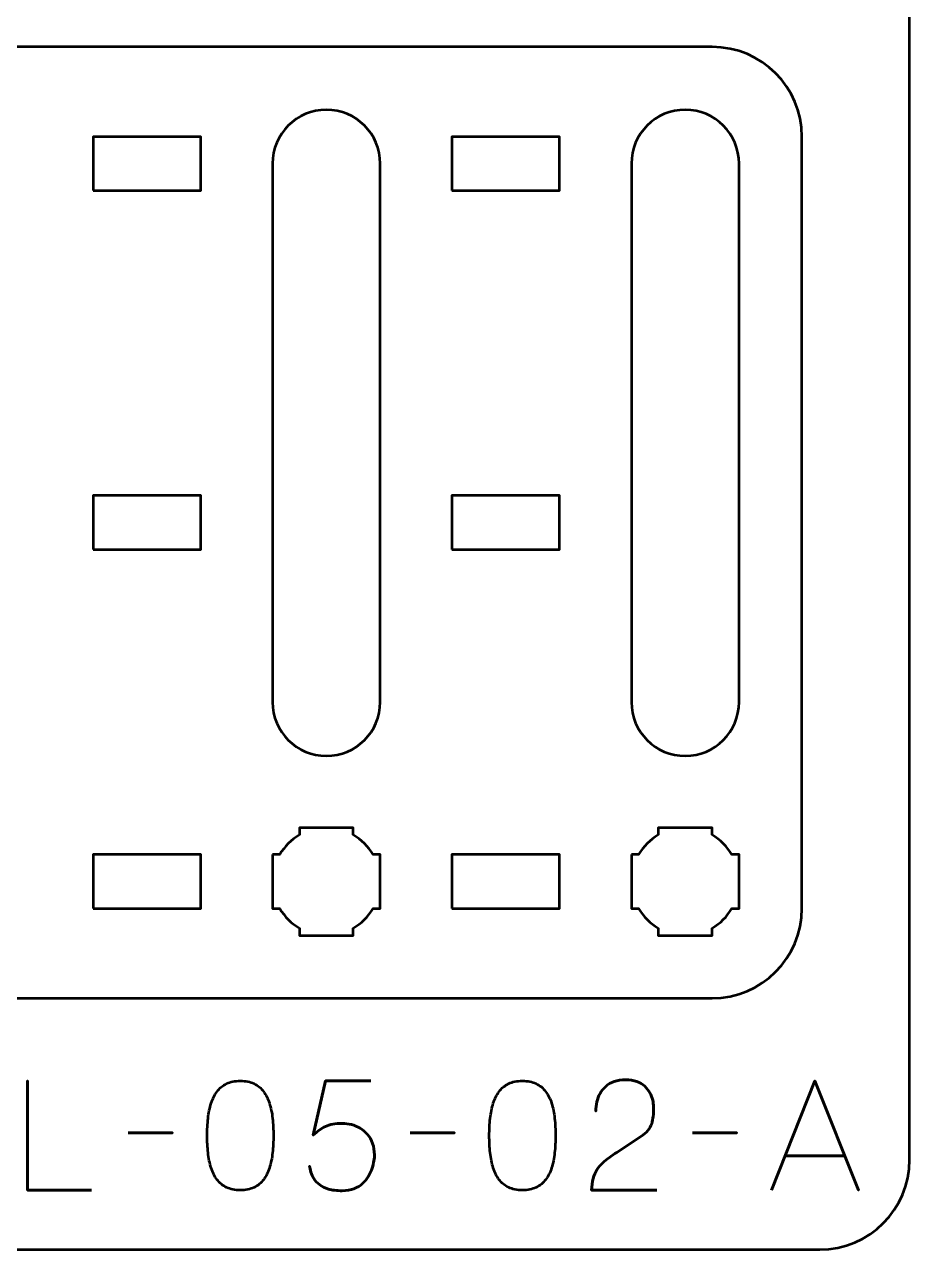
# Model space of a CAD drawing. Header units: centimetres. Extents: x -21 to 0, y -29.7 to 0.
# Drawn here: x -4.93 to 0, y -29.7 to -22.87 of the extents above; entities that cross this region are included whole.
import ezdxf

# ---------------------------------------------------------------- set-up
doc = ezdxf.new("R2010")
doc.units = ezdxf.units.CM
doc.header["$MEASUREMENT"] = 0
doc.layers.add('Layer 1', color=7, linetype='Continuous')

msp = doc.modelspace()

# ---------------------------------------------------------------- linework, layer by layer
at = {"layer": 'Layer 1', "lineweight": 53}
for points in [[(-4.55, -23.8), (-3.95, -23.8), (-3.95, -23.5), (-4.55, -23.5), (-4.55, -23.8)], [(-2.55, -23.8), (-1.95, -23.8), (-1.95, -23.5), (-2.55, -23.5), (-2.55, -23.8)], [(-4.55, -25.8), (-3.95, -25.8), (-3.95, -25.5), (-4.55, -25.5), (-4.55, -25.8)], [(-2.55, -25.8), (-1.95, -25.8), (-1.95, -25.5), (-2.55, -25.5), (-2.55, -25.8)], [(-4.55, -27.8), (-3.95, -27.8), (-3.95, -27.5), (-4.55, -27.5), (-4.55, -27.8)], [(-2.55, -27.8), (-1.95, -27.8), (-1.95, -27.5), (-2.55, -27.5), (-2.55, -27.8)]]:
    msp.add_lwpolyline(points, close=True, dxfattribs=at)
at = {"layer": 'Layer 1', "color": 1, "lineweight": 53}
msp.add_open_spline([(-21.00003, -29.19995), (-21.00003, -29.19995), (-21.00003, -0.49992), (-21.00003, -0.49992), (-21.00003, -0.49992), (-21.00003, -0.22295), (-20.77694, 0.00004), (-20.49994, 0.00004), (-20.49994, 0.00004), (-20.49994, 0.00004), (-0.50008, 0.00004), (-0.50008, 0.00004), (-0.50008, 0.00004), (-0.22294, 0.00004), (0.00002, -0.22295), (0.00002, -0.49992), (0.00002, -0.49992), (0.00002, -0.49992), (0.00002, -29.19995), (0.00002, -29.19995), (0.00002, -29.19995), (0.00002, -29.47695), (-0.22294, -29.70004), (-0.50008, -29.70004), (-0.50008, -29.70004), (-0.50008, -29.70004), (-20.49994, -29.70004), (-20.49994, -29.70004), (-20.49994, -29.70004), (-20.77694, -29.70004), (-21.00003, -29.47695), (-21.00003, -29.19995)], degree=3, knots=[0, 0, 0, 0, 0.125, 0.125, 0.125, 0.125, 0.25, 0.25, 0.25, 0.25, 0.375, 0.375, 0.375, 0.375, 0.5, 0.5, 0.5, 0.5, 0.625, 0.625, 0.625, 0.625, 0.75, 0.75, 0.75, 0.75, 0.875, 0.875, 0.875, 0.875, 1, 1, 1, 1], dxfattribs=at)
at = {"layer": 'Layer 1', "color": 3, "lineweight": 53}
msp.add_open_spline([(-9.9, -27.8), (-9.9, -27.8), (-9.9, -23.5), (-9.9, -23.5), (-9.9, -23.5), (-9.9, -23.22391), (-9.67609, -23), (-9.4, -23), (-9.4, -23), (-9.4, -23), (-1.1, -23), (-1.1, -23), (-1.1, -23), (-0.82391, -23), (-0.6, -23.22391), (-0.6, -23.5), (-0.6, -23.5), (-0.6, -23.5), (-0.6, -27.8), (-0.6, -27.8), (-0.6, -27.8), (-0.6, -28.07609), (-0.82391, -28.3), (-1.1, -28.3), (-1.1, -28.3), (-1.1, -28.3), (-9.4, -28.3), (-9.4, -28.3), (-9.4, -28.3), (-9.67609, -28.3), (-9.9, -28.07609), (-9.9, -27.8)], degree=3, knots=[0, 0, 0, 0, 0.125, 0.125, 0.125, 0.125, 0.25, 0.25, 0.25, 0.25, 0.375, 0.375, 0.375, 0.375, 0.5, 0.5, 0.5, 0.5, 0.625, 0.625, 0.625, 0.625, 0.75, 0.75, 0.75, 0.75, 0.875, 0.875, 0.875, 0.875, 1, 1, 1, 1], dxfattribs=at)
at = {"layer": 'Layer 1', "lineweight": 53}
for points, knots in [([(-2.95, -23.65), (-2.95, -23.65), (-2.95, -26.65), (-2.95, -26.65), (-2.95, -26.65), (-2.95, -26.81567), (-3.08433, -26.95), (-3.25, -26.95), (-3.25, -26.95), (-3.41567, -26.95), (-3.55, -26.81567), (-3.55, -26.65), (-3.55, -26.65), (-3.55, -26.65), (-3.55, -23.65), (-3.55, -23.65), (-3.55, -23.65), (-3.55, -23.48433), (-3.41567, -23.35), (-3.25, -23.35), (-3.25, -23.35), (-3.08433, -23.35), (-2.95, -23.48433), (-2.95, -23.65)], [0, 0, 0, 0, 0.1666667, 0.1666667, 0.1666667, 0.1666667, 0.3333333, 0.3333333, 0.3333333, 0.3333333, 0.5, 0.5, 0.5, 0.5, 0.6666667, 0.6666667, 0.6666667, 0.6666667, 0.8333333, 0.8333333, 0.8333333, 0.8333333, 1, 1, 1, 1]), ([(-0.95, -23.65), (-0.95, -23.65), (-0.95, -26.65), (-0.95, -26.65), (-0.95, -26.65), (-0.95, -26.81567), (-1.08433, -26.95), (-1.25, -26.95), (-1.25, -26.95), (-1.41567, -26.95), (-1.55, -26.81567), (-1.55, -26.65), (-1.55, -26.65), (-1.55, -26.65), (-1.55, -23.65), (-1.55, -23.65), (-1.55, -23.65), (-1.55, -23.48433), (-1.41567, -23.35), (-1.25, -23.35), (-1.25, -23.35), (-1.08433, -23.35), (-0.95, -23.48433), (-0.95, -23.65)], [0, 0, 0, 0, 0.1666667, 0.1666667, 0.1666667, 0.1666667, 0.3333333, 0.3333333, 0.3333333, 0.3333333, 0.5, 0.5, 0.5, 0.5, 0.6666667, 0.6666667, 0.6666667, 0.6666667, 0.8333333, 0.8333333, 0.8333333, 0.8333333, 1, 1, 1, 1]), ([(-3.55, -27.5), (-3.55, -27.5), (-3.50985, -27.5), (-3.50985, -27.5), (-3.50985, -27.5), (-3.4835, -27.45447), (-3.44553, -27.4165), (-3.4, -27.39015), (-3.4, -27.39015), (-3.4, -27.39015), (-3.4, -27.35), (-3.4, -27.35), (-3.4, -27.35), (-3.4, -27.35), (-3.25, -27.35), (-3.25, -27.35), (-3.25, -27.35), (-3.25, -27.35), (-3.1, -27.35), (-3.1, -27.35), (-3.1, -27.35), (-3.1, -27.35), (-3.1, -27.39015), (-3.1, -27.39015), (-3.1, -27.39015), (-3.05447, -27.4165), (-3.0165, -27.45447), (-2.99015, -27.5), (-2.99015, -27.5), (-2.99015, -27.5), (-2.95, -27.5), (-2.95, -27.5), (-2.95, -27.5), (-2.95, -27.5), (-2.95, -27.65), (-2.95, -27.65), (-2.95, -27.65), (-2.95, -27.65), (-2.95, -27.8), (-2.95, -27.8), (-2.95, -27.8), (-2.95, -27.8), (-2.99015, -27.8), (-2.99015, -27.8), (-2.99015, -27.8), (-3.0165, -27.84553), (-3.05447, -27.8835), (-3.1, -27.90985), (-3.1, -27.90985), (-3.1, -27.90985), (-3.1, -27.95), (-3.1, -27.95), (-3.1, -27.95), (-3.1, -27.95), (-3.25, -27.95), (-3.25, -27.95), (-3.25, -27.95), (-3.25, -27.95), (-3.4, -27.95), (-3.4, -27.95), (-3.4, -27.95), (-3.4, -27.95), (-3.4, -27.90985), (-3.4, -27.90985), (-3.4, -27.90985), (-3.44553, -27.8835), (-3.4835, -27.84553), (-3.50985, -27.8), (-3.50985, -27.8), (-3.50985, -27.8), (-3.55, -27.8), (-3.55, -27.8), (-3.55, -27.8), (-3.55, -27.8), (-3.55, -27.65), (-3.55, -27.65), (-3.55, -27.65), (-3.55, -27.65), (-3.55, -27.5), (-3.55, -27.5)], [0, 0, 0, 0, 0.05, 0.05, 0.05, 0.05, 0.1, 0.1, 0.1, 0.1, 0.15, 0.15, 0.15, 0.15, 0.2, 0.2, 0.2, 0.2, 0.25, 0.25, 0.25, 0.25, 0.3, 0.3, 0.3, 0.3, 0.35, 0.35, 0.35, 0.35, 0.4, 0.4, 0.4, 0.4, 0.45, 0.45, 0.45, 0.45, 0.5, 0.5, 0.5, 0.5, 0.55, 0.55, 0.55, 0.55, 0.6, 0.6, 0.6, 0.6, 0.65, 0.65, 0.65, 0.65, 0.7, 0.7, 0.7, 0.7, 0.75, 0.75, 0.75, 0.75, 0.8, 0.8, 0.8, 0.8, 0.85, 0.85, 0.85, 0.85, 0.9, 0.9, 0.9, 0.9, 0.95, 0.95, 0.95, 0.95, 1, 1, 1, 1]), ([(-1.55, -27.5), (-1.55, -27.5), (-1.50985, -27.5), (-1.50985, -27.5), (-1.50985, -27.5), (-1.4835, -27.45447), (-1.44553, -27.4165), (-1.4, -27.39015), (-1.4, -27.39015), (-1.4, -27.39015), (-1.4, -27.35), (-1.4, -27.35), (-1.4, -27.35), (-1.4, -27.35), (-1.25, -27.35), (-1.25, -27.35), (-1.25, -27.35), (-1.25, -27.35), (-1.1, -27.35), (-1.1, -27.35), (-1.1, -27.35), (-1.1, -27.35), (-1.1, -27.39015), (-1.1, -27.39015), (-1.1, -27.39015), (-1.05447, -27.4165), (-1.0165, -27.45447), (-0.99015, -27.5), (-0.99015, -27.5), (-0.99015, -27.5), (-0.95, -27.5), (-0.95, -27.5), (-0.95, -27.5), (-0.95, -27.5), (-0.95, -27.65), (-0.95, -27.65), (-0.95, -27.65), (-0.95, -27.65), (-0.95, -27.8), (-0.95, -27.8), (-0.95, -27.8), (-0.95, -27.8), (-0.99015, -27.8), (-0.99015, -27.8), (-0.99015, -27.8), (-1.0165, -27.84553), (-1.05447, -27.8835), (-1.1, -27.90985), (-1.1, -27.90985), (-1.1, -27.90985), (-1.1, -27.95), (-1.1, -27.95), (-1.1, -27.95), (-1.1, -27.95), (-1.25, -27.95), (-1.25, -27.95), (-1.25, -27.95), (-1.25, -27.95), (-1.4, -27.95), (-1.4, -27.95), (-1.4, -27.95), (-1.4, -27.95), (-1.4, -27.90985), (-1.4, -27.90985), (-1.4, -27.90985), (-1.44553, -27.8835), (-1.4835, -27.84553), (-1.50985, -27.8), (-1.50985, -27.8), (-1.50985, -27.8), (-1.55, -27.8), (-1.55, -27.8), (-1.55, -27.8), (-1.55, -27.8), (-1.55, -27.65), (-1.55, -27.65), (-1.55, -27.65), (-1.55, -27.65), (-1.55, -27.5), (-1.55, -27.5)], [0, 0, 0, 0, 0.05, 0.05, 0.05, 0.05, 0.1, 0.1, 0.1, 0.1, 0.15, 0.15, 0.15, 0.15, 0.2, 0.2, 0.2, 0.2, 0.25, 0.25, 0.25, 0.25, 0.3, 0.3, 0.3, 0.3, 0.35, 0.35, 0.35, 0.35, 0.4, 0.4, 0.4, 0.4, 0.45, 0.45, 0.45, 0.45, 0.5, 0.5, 0.5, 0.5, 0.55, 0.55, 0.55, 0.55, 0.6, 0.6, 0.6, 0.6, 0.65, 0.65, 0.65, 0.65, 0.7, 0.7, 0.7, 0.7, 0.75, 0.75, 0.75, 0.75, 0.8, 0.8, 0.8, 0.8, 0.85, 0.85, 0.85, 0.85, 0.9, 0.9, 0.9, 0.9, 0.95, 0.95, 0.95, 0.95, 1, 1, 1, 1])]:
    msp.add_open_spline(points, degree=3, knots=knots, dxfattribs=at)
at = {"layer": 'Layer 1', "color": 5, "lineweight": 53}
for points, knots in [([(-4.5586, -29.36992), (-4.5586, -29.36992), (-4.91505, -29.36992), (-4.91505, -29.36992), (-4.91505, -29.36992), (-4.91505, -29.36992), (-4.91505, -28.75947), (-4.91505, -28.75947), (-4.91505, -28.75947), (-4.91505, -28.75947), (-4.91505, -29.36992), (-4.91505, -29.36992), (-4.91505, -29.36992), (-4.91505, -29.36992), (-4.5586, -29.36992), (-4.5586, -29.36992)], [0, 0, 0, 0, 0.25, 0.25, 0.25, 0.25, 0.5, 0.5, 0.5, 0.5, 0.75, 0.75, 0.75, 0.75, 1, 1, 1, 1]), ([(-3.72971, -29.36992), (-3.70007, -29.36978), (-3.67453, -29.36456), (-3.65322, -29.3544), (-3.65322, -29.3544), (-3.63206, -29.34424), (-3.61442, -29.3297), (-3.60031, -29.31122), (-3.60031, -29.31122), (-3.58634, -29.29259), (-3.57533, -29.27058), (-3.56714, -29.24518), (-3.56714, -29.24518), (-3.5591, -29.21978), (-3.55332, -29.19198), (-3.55007, -29.1615), (-3.55007, -29.1615), (-3.54668, -29.13102), (-3.54499, -29.09899), (-3.54513, -29.06512), (-3.54513, -29.06512), (-3.54499, -29.03139), (-3.54668, -28.99936), (-3.55007, -28.96902), (-3.55007, -28.96902), (-3.55332, -28.93868), (-3.5591, -28.91074), (-3.56714, -28.88534), (-3.56714, -28.88534), (-3.57533, -28.86008), (-3.58634, -28.83807), (-3.60031, -28.8193), (-3.60031, -28.8193), (-3.61442, -28.80068), (-3.63206, -28.78614), (-3.65322, -28.77598), (-3.65322, -28.77598), (-3.67453, -28.76568), (-3.70007, -28.76046), (-3.72971, -28.76032), (-3.72971, -28.76032), (-3.75934, -28.76046), (-3.78488, -28.76568), (-3.80619, -28.77598), (-3.80619, -28.77598), (-3.82735, -28.78614), (-3.84499, -28.80068), (-3.8591, -28.8193), (-3.8591, -28.8193), (-3.87308, -28.83807), (-3.88408, -28.86008), (-3.89227, -28.88534), (-3.89227, -28.88534), (-3.90031, -28.91074), (-3.9061, -28.93868), (-3.90934, -28.96902), (-3.90934, -28.96902), (-3.91273, -28.99936), (-3.91442, -29.03139), (-3.91428, -29.06512), (-3.91428, -29.06512), (-3.91442, -29.09899), (-3.91273, -29.13102), (-3.90934, -29.1615), (-3.90934, -29.1615), (-3.9061, -29.19198), (-3.90031, -29.21978), (-3.89227, -29.24518), (-3.89227, -29.24518), (-3.88408, -29.27058), (-3.87308, -29.29259), (-3.8591, -29.31122), (-3.8591, -29.31122), (-3.84499, -29.3297), (-3.82735, -29.34424), (-3.80619, -29.3544), (-3.80619, -29.3544), (-3.78488, -29.36456), (-3.75934, -29.36978), (-3.72971, -29.36992)], [0, 0, 0, 0, 0.05, 0.05, 0.05, 0.05, 0.1, 0.1, 0.1, 0.1, 0.15, 0.15, 0.15, 0.15, 0.2, 0.2, 0.2, 0.2, 0.25, 0.25, 0.25, 0.25, 0.3, 0.3, 0.3, 0.3, 0.35, 0.35, 0.35, 0.35, 0.4, 0.4, 0.4, 0.4, 0.45, 0.45, 0.45, 0.45, 0.5, 0.5, 0.5, 0.5, 0.55, 0.55, 0.55, 0.55, 0.6, 0.6, 0.6, 0.6, 0.65, 0.65, 0.65, 0.65, 0.7, 0.7, 0.7, 0.7, 0.75, 0.75, 0.75, 0.75, 0.8, 0.8, 0.8, 0.8, 0.85, 0.85, 0.85, 0.85, 0.9, 0.9, 0.9, 0.9, 0.95, 0.95, 0.95, 0.95, 1, 1, 1, 1]), ([(-3.72971, -29.36992), (-3.70007, -29.36978), (-3.67453, -29.36456), (-3.65322, -29.3544), (-3.65322, -29.3544), (-3.63206, -29.34424), (-3.61442, -29.3297), (-3.60031, -29.31122), (-3.60031, -29.31122), (-3.58634, -29.29259), (-3.57533, -29.27058), (-3.56714, -29.24518), (-3.56714, -29.24518), (-3.5591, -29.21978), (-3.55332, -29.19198), (-3.55007, -29.1615), (-3.55007, -29.1615), (-3.54668, -29.13102), (-3.54499, -29.09899), (-3.54513, -29.06512), (-3.54513, -29.06512), (-3.54499, -29.03139), (-3.54668, -28.99936), (-3.55007, -28.96902), (-3.55007, -28.96902), (-3.55332, -28.93868), (-3.5591, -28.91074), (-3.56714, -28.88534), (-3.56714, -28.88534), (-3.57533, -28.86008), (-3.58634, -28.83807), (-3.60031, -28.8193), (-3.60031, -28.8193), (-3.61442, -28.80068), (-3.63206, -28.78614), (-3.65322, -28.77598), (-3.65322, -28.77598), (-3.67453, -28.76568), (-3.70007, -28.76046), (-3.72971, -28.76032), (-3.72971, -28.76032), (-3.75934, -28.76046), (-3.78488, -28.76568), (-3.80619, -28.77598), (-3.80619, -28.77598), (-3.82735, -28.78614), (-3.84499, -28.80068), (-3.8591, -28.8193), (-3.8591, -28.8193), (-3.87308, -28.83807), (-3.88408, -28.86008), (-3.89227, -28.88534), (-3.89227, -28.88534), (-3.90031, -28.91074), (-3.9061, -28.93868), (-3.90934, -28.96902), (-3.90934, -28.96902), (-3.91273, -28.99936), (-3.91442, -29.03139), (-3.91428, -29.06512), (-3.91428, -29.06512), (-3.91442, -29.09899), (-3.91273, -29.13102), (-3.90934, -29.1615), (-3.90934, -29.1615), (-3.9061, -29.19198), (-3.90031, -29.21978), (-3.89227, -29.24518), (-3.89227, -29.24518), (-3.88408, -29.27058), (-3.87308, -29.29259), (-3.8591, -29.31122), (-3.8591, -29.31122), (-3.84499, -29.3297), (-3.82735, -29.34424), (-3.80619, -29.3544), (-3.80619, -29.3544), (-3.78488, -29.36456), (-3.75934, -29.36978), (-3.72971, -29.36992)], [0, 0, 0, 0, 0.05, 0.05, 0.05, 0.05, 0.1, 0.1, 0.1, 0.1, 0.15, 0.15, 0.15, 0.15, 0.2, 0.2, 0.2, 0.2, 0.25, 0.25, 0.25, 0.25, 0.3, 0.3, 0.3, 0.3, 0.35, 0.35, 0.35, 0.35, 0.4, 0.4, 0.4, 0.4, 0.45, 0.45, 0.45, 0.45, 0.5, 0.5, 0.5, 0.5, 0.55, 0.55, 0.55, 0.55, 0.6, 0.6, 0.6, 0.6, 0.65, 0.65, 0.65, 0.65, 0.7, 0.7, 0.7, 0.7, 0.75, 0.75, 0.75, 0.75, 0.8, 0.8, 0.8, 0.8, 0.85, 0.85, 0.85, 0.85, 0.9, 0.9, 0.9, 0.9, 0.95, 0.95, 0.95, 0.95, 1, 1, 1, 1]), ([(-3.00157, -28.75947), (-3.00157, -28.75947), (-3.25557, -28.75947), (-3.25557, -28.75947), (-3.25557, -28.75947), (-3.25557, -28.75947), (-3.3233, -29.06258), (-3.3233, -29.06258), (-3.3233, -29.06258), (-3.31145, -29.05242), (-3.30016, -29.04325), (-3.28929, -29.0352), (-3.28929, -29.0352), (-3.27857, -29.02716), (-3.26728, -29.02039), (-3.25529, -29.01474), (-3.25529, -29.01474), (-3.24343, -29.0091), (-3.22989, -29.00486), (-3.21465, -29.0019), (-3.21465, -29.0019), (-3.19955, -28.99894), (-3.18149, -28.99739), (-3.16074, -28.99739), (-3.16074, -28.99739), (-3.14381, -28.99739), (-3.12688, -28.99964), (-3.10994, -29.0043), (-3.10994, -29.0043), (-3.09301, -29.00882), (-3.07692, -29.01573), (-3.06168, -29.0249), (-3.06168, -29.0249), (-3.0463, -29.03422), (-3.03275, -29.04579), (-3.0209, -29.05976), (-3.0209, -29.05976), (-3.00891, -29.07373), (-2.99945, -29.0901), (-2.99268, -29.10886), (-2.99268, -29.10886), (-2.98576, -29.12763), (-2.98224, -29.14894), (-2.98209, -29.17265), (-2.98209, -29.17265), (-2.98195, -29.18139), (-2.98294, -29.1924), (-2.98492, -29.20538), (-2.98492, -29.20538), (-2.98675, -29.21837), (-2.99014, -29.23248), (-2.99494, -29.24744), (-2.99494, -29.24744), (-2.99973, -29.26239), (-3.00651, -29.27721), (-3.01512, -29.29189), (-3.01512, -29.29189), (-3.02372, -29.30656), (-3.03473, -29.31997), (-3.04799, -29.3321), (-3.04799, -29.3321), (-3.06126, -29.34424), (-3.07735, -29.35397), (-3.09611, -29.36131), (-3.09611, -29.36131), (-3.11502, -29.36851), (-3.13718, -29.37232), (-3.16244, -29.37246), (-3.16244, -29.37246), (-3.19263, -29.37232), (-3.21803, -29.36907), (-3.23864, -29.36301), (-3.23864, -29.36301), (-3.25924, -29.3568), (-3.27603, -29.34875), (-3.28901, -29.33859), (-3.28901, -29.33859), (-3.30214, -29.32843), (-3.3123, -29.31729), (-3.31963, -29.30515), (-3.31963, -29.30515), (-3.32697, -29.29301), (-3.33248, -29.28088), (-3.33614, -29.26874), (-3.33614, -29.26874), (-3.33981, -29.25661), (-3.34264, -29.24546), (-3.34447, -29.2353), (-3.34447, -29.2353), (-3.34264, -29.24546), (-3.33981, -29.25661), (-3.33614, -29.26874), (-3.33614, -29.26874), (-3.33248, -29.28088), (-3.32697, -29.29301), (-3.31963, -29.30515), (-3.31963, -29.30515), (-3.3123, -29.31729), (-3.30214, -29.32843), (-3.28901, -29.33859), (-3.28901, -29.33859), (-3.27603, -29.34875), (-3.25924, -29.3568), (-3.23864, -29.36301), (-3.23864, -29.36301), (-3.21803, -29.36907), (-3.19263, -29.37232), (-3.16244, -29.37246), (-3.16244, -29.37246), (-3.13718, -29.37232), (-3.11502, -29.36851), (-3.09611, -29.36131), (-3.09611, -29.36131), (-3.07735, -29.35397), (-3.06126, -29.34424), (-3.04799, -29.3321), (-3.04799, -29.3321), (-3.03473, -29.31997), (-3.02372, -29.30656), (-3.01512, -29.29189), (-3.01512, -29.29189), (-3.00651, -29.27721), (-2.99973, -29.26239), (-2.99494, -29.24744), (-2.99494, -29.24744), (-2.99014, -29.23248), (-2.98675, -29.21837), (-2.98492, -29.20538), (-2.98492, -29.20538), (-2.98294, -29.1924), (-2.98195, -29.18139), (-2.98209, -29.17265), (-2.98209, -29.17265), (-2.98224, -29.14894), (-2.98576, -29.12763), (-2.99268, -29.10886), (-2.99268, -29.10886), (-2.99945, -29.0901), (-3.00891, -29.07373), (-3.0209, -29.05976), (-3.0209, -29.05976), (-3.03275, -29.04579), (-3.0463, -29.03422), (-3.06168, -29.0249), (-3.06168, -29.0249), (-3.07692, -29.01573), (-3.09301, -29.00882), (-3.10994, -29.0043), (-3.10994, -29.0043), (-3.12688, -28.99964), (-3.14381, -28.99739), (-3.16074, -28.99739), (-3.16074, -28.99739), (-3.18149, -28.99739), (-3.19955, -28.99894), (-3.21465, -29.0019), (-3.21465, -29.0019), (-3.22989, -29.00486), (-3.24343, -29.0091), (-3.25529, -29.01474), (-3.25529, -29.01474), (-3.26728, -29.02039), (-3.27857, -29.02716), (-3.28929, -29.0352), (-3.28929, -29.0352), (-3.30016, -29.04325), (-3.31145, -29.05242), (-3.3233, -29.06258), (-3.3233, -29.06258), (-3.3233, -29.06258), (-3.25557, -28.75947), (-3.25557, -28.75947), (-3.25557, -28.75947), (-3.25557, -28.75947), (-3.00157, -28.75947), (-3.00157, -28.75947)], [0, 0, 0, 0, 0.0227273, 0.0227273, 0.0227273, 0.0227273, 0.0454545, 0.0454545, 0.0454545, 0.0454545, 0.0681818, 0.0681818, 0.0681818, 0.0681818, 0.0909091, 0.0909091, 0.0909091, 0.0909091, 0.1136364, 0.1136364, 0.1136364, 0.1136364, 0.1363636, 0.1363636, 0.1363636, 0.1363636, 0.1590909, 0.1590909, 0.1590909, 0.1590909, 0.1818182, 0.1818182, 0.1818182, 0.1818182, 0.2045455, 0.2045455, 0.2045455, 0.2045455, 0.2272727, 0.2272727, 0.2272727, 0.2272727, 0.25, 0.25, 0.25, 0.25, 0.2727273, 0.2727273, 0.2727273, 0.2727273, 0.2954545, 0.2954545, 0.2954545, 0.2954545, 0.3181818, 0.3181818, 0.3181818, 0.3181818, 0.3409091, 0.3409091, 0.3409091, 0.3409091, 0.3636364, 0.3636364, 0.3636364, 0.3636364, 0.3863636, 0.3863636, 0.3863636, 0.3863636, 0.4090909, 0.4090909, 0.4090909, 0.4090909, 0.4318182, 0.4318182, 0.4318182, 0.4318182, 0.4545455, 0.4545455, 0.4545455, 0.4545455, 0.4772727, 0.4772727, 0.4772727, 0.4772727, 0.5, 0.5, 0.5, 0.5, 0.5227273, 0.5227273, 0.5227273, 0.5227273, 0.5454545, 0.5454545, 0.5454545, 0.5454545, 0.5681818, 0.5681818, 0.5681818, 0.5681818, 0.5909091, 0.5909091, 0.5909091, 0.5909091, 0.6136364, 0.6136364, 0.6136364, 0.6136364, 0.6363636, 0.6363636, 0.6363636, 0.6363636, 0.6590909, 0.6590909, 0.6590909, 0.6590909, 0.6818182, 0.6818182, 0.6818182, 0.6818182, 0.7045455, 0.7045455, 0.7045455, 0.7045455, 0.7272727, 0.7272727, 0.7272727, 0.7272727, 0.75, 0.75, 0.75, 0.75, 0.7727273, 0.7727273, 0.7727273, 0.7727273, 0.7954545, 0.7954545, 0.7954545, 0.7954545, 0.8181818, 0.8181818, 0.8181818, 0.8181818, 0.8409091, 0.8409091, 0.8409091, 0.8409091, 0.8636364, 0.8636364, 0.8636364, 0.8636364, 0.8863636, 0.8863636, 0.8863636, 0.8863636, 0.9090909, 0.9090909, 0.9090909, 0.9090909, 0.9318182, 0.9318182, 0.9318182, 0.9318182, 0.9545455, 0.9545455, 0.9545455, 0.9545455, 0.9772727, 0.9772727, 0.9772727, 0.9772727, 1, 1, 1, 1]), ([(-2.15744, -29.36992), (-2.1278, -29.36978), (-2.10226, -29.36456), (-2.08095, -29.3544), (-2.08095, -29.3544), (-2.05979, -29.34424), (-2.04215, -29.3297), (-2.02804, -29.31122), (-2.02804, -29.31122), (-2.01407, -29.29259), (-2.00306, -29.27058), (-1.99487, -29.24518), (-1.99487, -29.24518), (-1.98683, -29.21978), (-1.98105, -29.19198), (-1.9778, -29.1615), (-1.9778, -29.1615), (-1.97441, -29.13102), (-1.97272, -29.09899), (-1.97286, -29.06512), (-1.97286, -29.06512), (-1.97272, -29.03139), (-1.97441, -28.99936), (-1.9778, -28.96902), (-1.9778, -28.96902), (-1.98105, -28.93868), (-1.98683, -28.91074), (-1.99487, -28.88534), (-1.99487, -28.88534), (-2.00306, -28.86008), (-2.01407, -28.83807), (-2.02804, -28.8193), (-2.02804, -28.8193), (-2.04215, -28.80068), (-2.05979, -28.78614), (-2.08095, -28.77598), (-2.08095, -28.77598), (-2.10226, -28.76568), (-2.1278, -28.76046), (-2.15744, -28.76032), (-2.15744, -28.76032), (-2.18707, -28.76046), (-2.21261, -28.76568), (-2.23392, -28.77598), (-2.23392, -28.77598), (-2.25508, -28.78614), (-2.27272, -28.80068), (-2.28683, -28.8193), (-2.28683, -28.8193), (-2.30081, -28.83807), (-2.31181, -28.86008), (-2.32, -28.88534), (-2.32, -28.88534), (-2.32804, -28.91074), (-2.33383, -28.93868), (-2.33707, -28.96902), (-2.33707, -28.96902), (-2.34046, -28.99936), (-2.34215, -29.03139), (-2.34201, -29.06512), (-2.34201, -29.06512), (-2.34215, -29.09899), (-2.34046, -29.13102), (-2.33707, -29.1615), (-2.33707, -29.1615), (-2.33383, -29.19198), (-2.32804, -29.21978), (-2.32, -29.24518), (-2.32, -29.24518), (-2.31181, -29.27058), (-2.30081, -29.29259), (-2.28683, -29.31122), (-2.28683, -29.31122), (-2.27272, -29.3297), (-2.25508, -29.34424), (-2.23392, -29.3544), (-2.23392, -29.3544), (-2.21261, -29.36456), (-2.18707, -29.36978), (-2.15744, -29.36992)], [0, 0, 0, 0, 0.05, 0.05, 0.05, 0.05, 0.1, 0.1, 0.1, 0.1, 0.15, 0.15, 0.15, 0.15, 0.2, 0.2, 0.2, 0.2, 0.25, 0.25, 0.25, 0.25, 0.3, 0.3, 0.3, 0.3, 0.35, 0.35, 0.35, 0.35, 0.4, 0.4, 0.4, 0.4, 0.45, 0.45, 0.45, 0.45, 0.5, 0.5, 0.5, 0.5, 0.55, 0.55, 0.55, 0.55, 0.6, 0.6, 0.6, 0.6, 0.65, 0.65, 0.65, 0.65, 0.7, 0.7, 0.7, 0.7, 0.75, 0.75, 0.75, 0.75, 0.8, 0.8, 0.8, 0.8, 0.85, 0.85, 0.85, 0.85, 0.9, 0.9, 0.9, 0.9, 0.95, 0.95, 0.95, 0.95, 1, 1, 1, 1]), ([(-2.15744, -29.36992), (-2.1278, -29.36978), (-2.10226, -29.36456), (-2.08095, -29.3544), (-2.08095, -29.3544), (-2.05979, -29.34424), (-2.04215, -29.3297), (-2.02804, -29.31122), (-2.02804, -29.31122), (-2.01407, -29.29259), (-2.00306, -29.27058), (-1.99487, -29.24518), (-1.99487, -29.24518), (-1.98683, -29.21978), (-1.98105, -29.19198), (-1.9778, -29.1615), (-1.9778, -29.1615), (-1.97441, -29.13102), (-1.97272, -29.09899), (-1.97286, -29.06512), (-1.97286, -29.06512), (-1.97272, -29.03139), (-1.97441, -28.99936), (-1.9778, -28.96902), (-1.9778, -28.96902), (-1.98105, -28.93868), (-1.98683, -28.91074), (-1.99487, -28.88534), (-1.99487, -28.88534), (-2.00306, -28.86008), (-2.01407, -28.83807), (-2.02804, -28.8193), (-2.02804, -28.8193), (-2.04215, -28.80068), (-2.05979, -28.78614), (-2.08095, -28.77598), (-2.08095, -28.77598), (-2.10226, -28.76568), (-2.1278, -28.76046), (-2.15744, -28.76032), (-2.15744, -28.76032), (-2.18707, -28.76046), (-2.21261, -28.76568), (-2.23392, -28.77598), (-2.23392, -28.77598), (-2.25508, -28.78614), (-2.27272, -28.80068), (-2.28683, -28.8193), (-2.28683, -28.8193), (-2.30081, -28.83807), (-2.31181, -28.86008), (-2.32, -28.88534), (-2.32, -28.88534), (-2.32804, -28.91074), (-2.33383, -28.93868), (-2.33707, -28.96902), (-2.33707, -28.96902), (-2.34046, -28.99936), (-2.34215, -29.03139), (-2.34201, -29.06512), (-2.34201, -29.06512), (-2.34215, -29.09899), (-2.34046, -29.13102), (-2.33707, -29.1615), (-2.33707, -29.1615), (-2.33383, -29.19198), (-2.32804, -29.21978), (-2.32, -29.24518), (-2.32, -29.24518), (-2.31181, -29.27058), (-2.30081, -29.29259), (-2.28683, -29.31122), (-2.28683, -29.31122), (-2.27272, -29.3297), (-2.25508, -29.34424), (-2.23392, -29.3544), (-2.23392, -29.3544), (-2.21261, -29.36456), (-2.18707, -29.36978), (-2.15744, -29.36992)], [0, 0, 0, 0, 0.05, 0.05, 0.05, 0.05, 0.1, 0.1, 0.1, 0.1, 0.15, 0.15, 0.15, 0.15, 0.2, 0.2, 0.2, 0.2, 0.25, 0.25, 0.25, 0.25, 0.3, 0.3, 0.3, 0.3, 0.35, 0.35, 0.35, 0.35, 0.4, 0.4, 0.4, 0.4, 0.45, 0.45, 0.45, 0.45, 0.5, 0.5, 0.5, 0.5, 0.55, 0.55, 0.55, 0.55, 0.6, 0.6, 0.6, 0.6, 0.65, 0.65, 0.65, 0.65, 0.7, 0.7, 0.7, 0.7, 0.75, 0.75, 0.75, 0.75, 0.8, 0.8, 0.8, 0.8, 0.85, 0.85, 0.85, 0.85, 0.9, 0.9, 0.9, 0.9, 0.95, 0.95, 0.95, 0.95, 1, 1, 1, 1]), ([(-1.40898, -29.36992), (-1.40898, -29.36992), (-1.7722, -29.36992), (-1.7722, -29.36992), (-1.7722, -29.36992), (-1.77149, -29.34537), (-1.76839, -29.32364), (-1.76317, -29.30501), (-1.76317, -29.30501), (-1.75781, -29.28638), (-1.75061, -29.27001), (-1.74172, -29.2559), (-1.74172, -29.2559), (-1.73269, -29.24179), (-1.72239, -29.22923), (-1.71067, -29.21822), (-1.71067, -29.21822), (-1.69896, -29.20708), (-1.6864, -29.19692), (-1.67286, -29.18732), (-1.67286, -29.18732), (-1.65931, -29.17787), (-1.64534, -29.16841), (-1.63081, -29.1591), (-1.63081, -29.1591), (-1.63081, -29.1591), (-1.48603, -29.06258), (-1.48603, -29.06258), (-1.48603, -29.06258), (-1.47121, -29.05214), (-1.45964, -29.04071), (-1.45145, -29.02843), (-1.45145, -29.02843), (-1.44313, -29.01615), (-1.43734, -29.00317), (-1.43381, -28.98948), (-1.43381, -28.98948), (-1.43043, -28.97594), (-1.42831, -28.96197), (-1.4276, -28.94786), (-1.4276, -28.94786), (-1.4269, -28.9336), (-1.42662, -28.91935), (-1.42676, -28.9051), (-1.42676, -28.9051), (-1.42676, -28.89339), (-1.42831, -28.88083), (-1.43141, -28.86728), (-1.43141, -28.86728), (-1.43466, -28.85387), (-1.43974, -28.84047), (-1.44694, -28.8272), (-1.44694, -28.8272), (-1.45413, -28.81394), (-1.46373, -28.8018), (-1.47572, -28.7908), (-1.47572, -28.7908), (-1.48772, -28.77993), (-1.50254, -28.77118), (-1.52017, -28.76455), (-1.52017, -28.76455), (-1.53781, -28.75792), (-1.55856, -28.75453), (-1.58255, -28.75439), (-1.58255, -28.75439), (-1.60668, -28.75453), (-1.62798, -28.75792), (-1.64633, -28.76441), (-1.64633, -28.76441), (-1.66467, -28.7709), (-1.68034, -28.77993), (-1.69332, -28.79136), (-1.69332, -28.79136), (-1.7063, -28.80279), (-1.71674, -28.81606), (-1.72493, -28.83087), (-1.72493, -28.83087), (-1.73311, -28.84569), (-1.73904, -28.86149), (-1.74285, -28.87815), (-1.74285, -28.87815), (-1.74666, -28.8948), (-1.74849, -28.91173), (-1.74849, -28.9288), (-1.74849, -28.9288), (-1.74849, -28.91173), (-1.74666, -28.8948), (-1.74285, -28.87815), (-1.74285, -28.87815), (-1.73904, -28.86149), (-1.73311, -28.84569), (-1.72493, -28.83087), (-1.72493, -28.83087), (-1.71674, -28.81606), (-1.7063, -28.80279), (-1.69332, -28.79136), (-1.69332, -28.79136), (-1.68034, -28.77993), (-1.66467, -28.7709), (-1.64633, -28.76441), (-1.64633, -28.76441), (-1.62798, -28.75792), (-1.60668, -28.75453), (-1.58255, -28.75439), (-1.58255, -28.75439), (-1.55856, -28.75453), (-1.53781, -28.75792), (-1.52017, -28.76455), (-1.52017, -28.76455), (-1.50254, -28.77118), (-1.48772, -28.77993), (-1.47572, -28.7908), (-1.47572, -28.7908), (-1.46373, -28.8018), (-1.45413, -28.81394), (-1.44694, -28.8272), (-1.44694, -28.8272), (-1.43974, -28.84047), (-1.43466, -28.85387), (-1.43141, -28.86728), (-1.43141, -28.86728), (-1.42831, -28.88083), (-1.42676, -28.89339), (-1.42676, -28.9051), (-1.42676, -28.9051), (-1.42662, -28.91935), (-1.4269, -28.9336), (-1.4276, -28.94786), (-1.4276, -28.94786), (-1.42831, -28.96197), (-1.43043, -28.97594), (-1.43381, -28.98948), (-1.43381, -28.98948), (-1.43734, -29.00317), (-1.44313, -29.01615), (-1.45145, -29.02843), (-1.45145, -29.02843), (-1.45964, -29.04071), (-1.47121, -29.05214), (-1.48603, -29.06258), (-1.48603, -29.06258), (-1.48603, -29.06258), (-1.63081, -29.1591), (-1.63081, -29.1591), (-1.63081, -29.1591), (-1.64534, -29.16841), (-1.65931, -29.17787), (-1.67286, -29.18732), (-1.67286, -29.18732), (-1.6864, -29.19692), (-1.69896, -29.20708), (-1.71067, -29.21822), (-1.71067, -29.21822), (-1.72239, -29.22923), (-1.73269, -29.24179), (-1.74172, -29.2559), (-1.74172, -29.2559), (-1.75061, -29.27001), (-1.75781, -29.28638), (-1.76317, -29.30501), (-1.76317, -29.30501), (-1.76839, -29.32364), (-1.77149, -29.34537), (-1.7722, -29.36992), (-1.7722, -29.36992), (-1.7722, -29.36992), (-1.40898, -29.36992), (-1.40898, -29.36992)], [0, 0, 0, 0, 0.0238095, 0.0238095, 0.0238095, 0.0238095, 0.047619, 0.047619, 0.047619, 0.047619, 0.0714286, 0.0714286, 0.0714286, 0.0714286, 0.0952381, 0.0952381, 0.0952381, 0.0952381, 0.1190476, 0.1190476, 0.1190476, 0.1190476, 0.1428571, 0.1428571, 0.1428571, 0.1428571, 0.1666667, 0.1666667, 0.1666667, 0.1666667, 0.1904762, 0.1904762, 0.1904762, 0.1904762, 0.2142857, 0.2142857, 0.2142857, 0.2142857, 0.2380952, 0.2380952, 0.2380952, 0.2380952, 0.2619048, 0.2619048, 0.2619048, 0.2619048, 0.2857143, 0.2857143, 0.2857143, 0.2857143, 0.3095238, 0.3095238, 0.3095238, 0.3095238, 0.3333333, 0.3333333, 0.3333333, 0.3333333, 0.3571429, 0.3571429, 0.3571429, 0.3571429, 0.3809524, 0.3809524, 0.3809524, 0.3809524, 0.4047619, 0.4047619, 0.4047619, 0.4047619, 0.4285714, 0.4285714, 0.4285714, 0.4285714, 0.452381, 0.452381, 0.452381, 0.452381, 0.4761905, 0.4761905, 0.4761905, 0.4761905, 0.5, 0.5, 0.5, 0.5, 0.5238095, 0.5238095, 0.5238095, 0.5238095, 0.547619, 0.547619, 0.547619, 0.547619, 0.5714286, 0.5714286, 0.5714286, 0.5714286, 0.5952381, 0.5952381, 0.5952381, 0.5952381, 0.6190476, 0.6190476, 0.6190476, 0.6190476, 0.6428571, 0.6428571, 0.6428571, 0.6428571, 0.6666667, 0.6666667, 0.6666667, 0.6666667, 0.6904762, 0.6904762, 0.6904762, 0.6904762, 0.7142857, 0.7142857, 0.7142857, 0.7142857, 0.7380952, 0.7380952, 0.7380952, 0.7380952, 0.7619048, 0.7619048, 0.7619048, 0.7619048, 0.7857143, 0.7857143, 0.7857143, 0.7857143, 0.8095238, 0.8095238, 0.8095238, 0.8095238, 0.8333333, 0.8333333, 0.8333333, 0.8333333, 0.8571429, 0.8571429, 0.8571429, 0.8571429, 0.8809524, 0.8809524, 0.8809524, 0.8809524, 0.9047619, 0.9047619, 0.9047619, 0.9047619, 0.9285714, 0.9285714, 0.9285714, 0.9285714, 0.952381, 0.952381, 0.952381, 0.952381, 0.9761905, 0.9761905, 0.9761905, 0.9761905, 1, 1, 1, 1]), ([(-0.76889, -29.36992), (-0.76889, -29.36992), (-0.52674, -28.75947), (-0.52674, -28.75947), (-0.52674, -28.75947), (-0.52674, -28.75947), (-0.28375, -29.36992), (-0.28375, -29.36992), (-0.28375, -29.36992), (-0.28375, -29.36992), (-0.52674, -28.75947), (-0.52674, -28.75947), (-0.52674, -28.75947), (-0.52674, -28.75947), (-0.76889, -29.36992), (-0.76889, -29.36992)], [0, 0, 0, 0, 0.25, 0.25, 0.25, 0.25, 0.5, 0.5, 0.5, 0.5, 0.75, 0.75, 0.75, 0.75, 1, 1, 1, 1]), ([(-4.35455, -29.05073), (-4.35455, -29.05073), (-4.10817, -29.05073), (-4.10817, -29.05073), (-4.10817, -29.05073), (-4.10817, -29.05073), (-4.35455, -29.05073), (-4.35455, -29.05073)], [0, 0, 0, 0, 0.5, 0.5, 0.5, 0.5, 1, 1, 1, 1]), ([(-2.78228, -29.05073), (-2.78228, -29.05073), (-2.5359, -29.05073), (-2.5359, -29.05073), (-2.5359, -29.05073), (-2.5359, -29.05073), (-2.78228, -29.05073), (-2.78228, -29.05073)], [0, 0, 0, 0, 0.5, 0.5, 0.5, 0.5, 1, 1, 1, 1]), ([(-1.20916, -29.05073), (-1.20916, -29.05073), (-0.96278, -29.05073), (-0.96278, -29.05073), (-0.96278, -29.05073), (-0.96278, -29.05073), (-1.20916, -29.05073), (-1.20916, -29.05073)], [0, 0, 0, 0, 0.5, 0.5, 0.5, 0.5, 1, 1, 1, 1]), ([(-0.69269, -29.17773), (-0.69269, -29.17773), (-0.36079, -29.17773), (-0.36079, -29.17773), (-0.36079, -29.17773), (-0.36079, -29.17773), (-0.69269, -29.17773), (-0.69269, -29.17773)], [0, 0, 0, 0, 0.5, 0.5, 0.5, 0.5, 1, 1, 1, 1])]:
    msp.add_open_spline(points, degree=3, knots=knots, dxfattribs=at)

doc.saveas('drawing.dxf')
